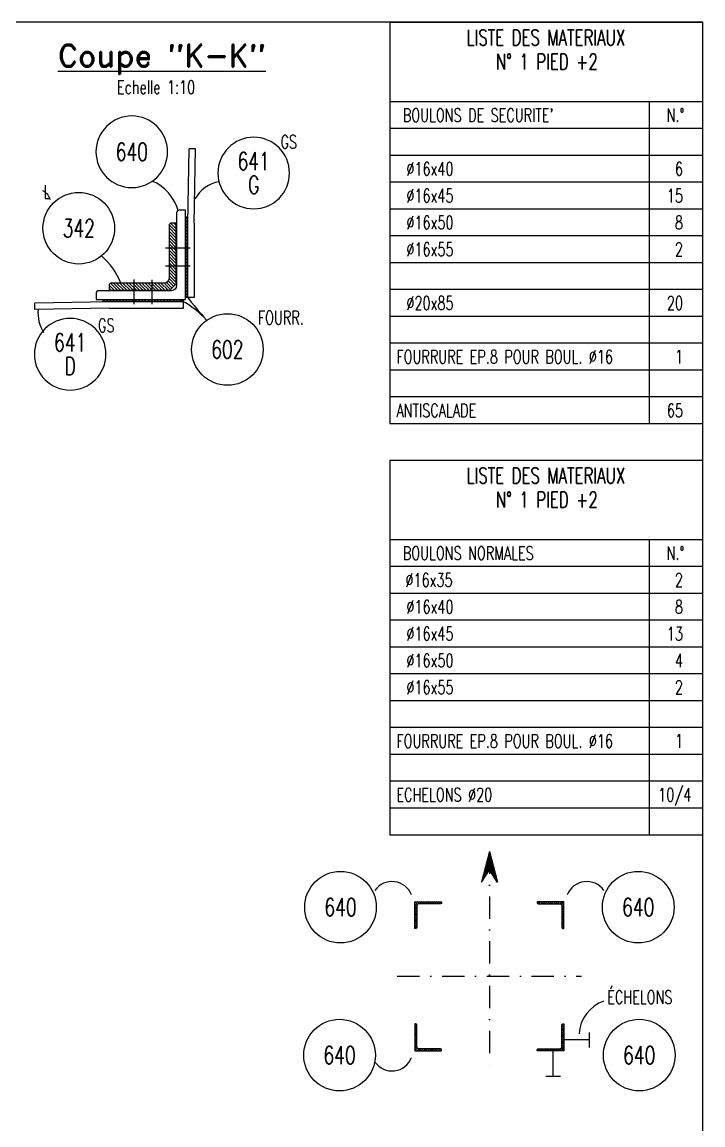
# Model space of a CAD drawing. Extents: x 630095 to 646315, y -4121 to 7359.
# Drawn here: x 643271 to 646315, y 2430 to 7359 of the extents above; entities that cross this region are included whole.
import ezdxf
from ezdxf.enums import TextEntityAlignment as Align

# ---------------------------------------------------------------- set-up
doc = ezdxf.new("R2010")
doc.units = 0
doc.header["$LTSCALE"] = 200
doc.header["$MEASUREMENT"] = 0
doc.linetypes.add('DASHDOT', pattern=[1, 0.5, -0.25, 0, -0.25])
doc.layers.get('0').update_dxf_attribs({"linetype": 'CONTINUOUS'})
for name, color, linetype in [('035B', 7, 'CONTINUOUS'), ('BOLLINI_1', 7, 'CONTINUOUS'), ('BOLLINI_5', 7, 'CONTINUOUS'), ('LINEE_PIASTRE', 2, 'CONTINUOUS'), ('LM', 7, 'CONTINUOUS'), ('LS', 7, 'CONTINUOUS'), ('MZ', 6, 'DASHDOT'), ('TESTI_A_P', 7, 'CONTINUOUS')]:
    doc.layers.add(name, color=color, linetype=linetype)
doc.styles.add('MONO', font='romans.shx', dxfattribs={"width": 0.7})
doc.styles.add('RD', font='ROMAND8.SHX', dxfattribs={"width": 0.7})
doc.styles.add('RQL', font='ROMANS8.SHX', dxfattribs={"width": 0.7})
doc.styles.add('RS', font='ROMANS8.shx', dxfattribs={"width": 0.7})
pattern_1 = [(45, (-557372.682, 3507.219), (-7.07106781, 7.07106781), [])]

# ---------------------------------------------------------------- blocks, each defined once
blk = doc.blocks.new('xxx')
blk.add_circle((0, 0), 8)
at = {"color": 3, "style": 'RQL', "width": 0.7}
blk.add_attdef('POS', text='', height=4, dxfattribs=at).set_placement((0, 0), align=Align.MIDDLE)
at = {"color": 3, "style": 'RQL', "width": 0.7, "flags": 1}
blk.add_attdef('POS1', (-0.39, -5.42), '', height=2, dxfattribs=at)
at = {"style": 'RQL', "width": 0.7, "flags": 1}
blk.add_attdef('TIPO', (-0.39, -8.66), '', height=2, dxfattribs=at)
blk = doc.blocks.new('YYY')
blk.add_circle((0, 0), 8)
at = {"color": 3, "style": 'RQL', "width": 0.7}
for tag, p in [('POS3', (0, 0.65)), ('POS2', (0, -4.63))]:
    blk.add_attdef(tag, text='', height=4, dxfattribs=at).set_placement(p, align=Align.CENTER)
at = {"style": 'RQL', "width": 0.7, "flags": 1}
blk.add_attdef('TIPO', text='', height=3, dxfattribs=at).set_placement((0, 0), align=Align.MIDDLE_CENTER)
blk = doc.blocks.new('*X17')
at = {"color": 0}
for p, q in [((117084.5, -38783), (117089.4, -38778.2)), ((117084.5, -38790.1), (117091.5, -38783.1)), ((117084.5, -38797.2), (117091.5, -38790.2)), ((117084.5, -38804.3), (117091.5, -38797.3)), ((117084.5, -38811.3), (117091.5, -38804.3)), ((117084.5, -38818.4), (117091.5, -38811.4)), ((117084.5, -38825.5), (117091.5, -38818.5)), ((117084.5, -38832.5), (117091.5, -38825.5)), ((117084.5, -38839.6), (117091.5, -38832.6)), ((117084.5, -38846.7), (117091.5, -38839.7)), ((117084.5, -38853.8), (117091.5, -38846.8)), ((117084.5, -38860.8), (117091.5, -38853.8)), ((117084.5, -38867.9), (117093.6, -38858.8)), ((117091.6, -38867.9), (117098.6, -38860.9)), ((117098.7, -38867.9), (117105.7, -38860.9)), ((117105.7, -38867.9), (117112.7, -38860.9)), ((117112.8, -38867.9), (117119.8, -38860.9)), ((117119.9, -38867.9), (117126.9, -38860.9)), ((117126.9, -38867.9), (117133.9, -38860.9)), ((117134, -38867.9), (117141, -38860.9)), ((117141.1, -38867.9), (117148.1, -38860.9)), ((117148.2, -38867.9), (117155.2, -38860.9)), ((117155.2, -38867.9), (117162.2, -38860.9)), ((117162.3, -38867.9), (117169.3, -38860.9)), ((117169.4, -38867.9), (117174.2, -38863))]:
    blk.add_line(p, q, dxfattribs=at)

msp = doc.modelspace()

# ---------------------------------------------------------------- hatches: boundary and pattern name
at = {"layer": 'LS'}
h = msp.add_hatch(dxfattribs=at)
h.set_pattern_fill('_U', color=6, scale=10, angle=135, style=0, pattern_type=0)
h.set_pattern_definition([(135, (647553.682, -1195605.397), (-7.07106781, -7.07106781), [])])
edge = h.paths.add_edge_path()
edge.add_line((643932.032, 6160.359), (643960.25, 6188.577))
edge.add_line((643960.25, 6188.577), (643960.25, 6460.359))
edge.add_line((643960.25, 6460.359), (643938.75, 6460.359))
edge.add_arc((643938.75, 6449.859), 10.5, 90, 180)
edge.add_line((643928.25, 6449.859), (643928.25, 6213.359))
edge.add_arc((643907.25, 6213.359), 21, 270, 360, ccw=False)
edge.add_line((643907.25, 6192.359), (643670.75, 6192.359))
edge.add_arc((643670.75, 6181.859), 10.5, 90, 180)
edge.add_line((643660.25, 6181.859), (643660.25, 6160.359))
edge.add_line((643660.25, 6160.359), (643932.032, 6160.359))
h = msp.add_hatch(dxfattribs=at)
h.set_pattern_fill('_U', color=6, scale=10, angle=45, style=0, pattern_type=0)
h.set_pattern_definition(pattern_1)
h.paths.add_polyline_path([(644004.25, 6348.359), (644004.25, 6488.359), (644010.25, 6488.359), (644010.25, 6348.359)])
h.paths.add_polyline_path([(644004.25, 6268.359), (644004.25, 6348.359), (644010.25, 6348.359), (644010.25, 6268.359)])
h.paths.add_polyline_path([(644004.25, 6128.359), (644004.25, 6268.359), (644010.25, 6268.359), (644010.25, 6128.359)])
h = msp.add_hatch(dxfattribs=at)
h.set_pattern_fill('_U', color=6, scale=10, angle=45, style=0, pattern_type=0)
h.set_pattern_definition(pattern_1)
h.paths.add_polyline_path([(643772.25, 6116.359), (643632.25, 6116.359), (643632.25, 6110.359), (643772.25, 6110.359)])
h.paths.add_polyline_path([(643852.25, 6116.359), (643772.25, 6116.359), (643772.25, 6110.359), (643852.25, 6110.359)])
h.paths.add_polyline_path([(643992.25, 6116.359), (643852.25, 6116.359), (643852.25, 6110.359), (643992.25, 6110.359)])

# ---------------------------------------------------------------- linework, layer by layer
at = {"layer": 'LINEE_PIASTRE'}
msp.add_line((643960.25, 6188.577), (643932.032, 6160.359), dxfattribs=at)
msp.add_lwpolyline([(644002.25, 6118.359), (644002.25, 6518.359), (643974.25, 6518.359, 0.41421356), (643962.25, 6506.359), (643962.25, 6182.359, -0.41421356), (643938.25, 6158.359), (643614.25, 6158.359, 0.41421356), (643602.25, 6146.359), (643602.25, 6118.359)], format="xyb", close=True, dxfattribs=at)
msp.add_lwpolyline([(643960.25, 6188.577), (643960.25, 6460.359), (643938.75, 6460.359, 0.41421356), (643928.25, 6449.859), (643928.25, 6213.359, -0.41421356), (643907.25, 6192.359), (643670.75, 6192.359, 0.41421356), (643660.25, 6181.859), (643660.25, 6160.359), (643932.032, 6160.359)], format="xyb", dxfattribs=at)
for points in [[(644010.25, 6488.359), (644010.25, 6128.359), (644004.25, 6128.359), (644004.25, 6488.359)], [(643632.25, 6110.359), (643992.25, 6110.359), (643992.25, 6116.359), (643632.25, 6116.359)]]:
    msp.add_lwpolyline(points, close=True, dxfattribs=at)
at = {"layer": 'LM'}
for p, q in [((645693.69, 2811.272), (645808.283, 2811.272)), ((645643.35, 2760.932), (645643.35, 2646.339))]:
    msp.add_line(p, q, dxfattribs=at)
at = {"layer": 'LS', "color": 3}
for p, q in [((644915.068, 7359.052), (644915.068, 5563.236)), ((644915.068, 7359.052), (646315.068, 7359.052)), ((646315.068, 7003.052), (644915.068, 7003.052)), ((646074.797, 7003.052), (646074.797, 5563.236)), ((646074.797, 7003.052), (646074.797, 5563.236)), ((646315.068, 6883.068), (644915.068, 6883.068)), ((646315.068, 5563.236), (644915.068, 5563.236)), ((644915.068, 5401.348), (644915.068, 3725.331)), ((644915.068, 5401.348), (646315.068, 5401.348)), ((646315.068, 3725.315), (646315.068, 5401.348)), ((646315.068, 5045.348), (644915.068, 5045.348)), ((646074.797, 5045.348), (646074.797, 3725.331)), ((646074.797, 5045.348), (646074.797, 3725.315)), ((646315.068, 4925.365), (644915.068, 4925.365)), ((646315.068, 3725.315), (644915.068, 3725.315))]:
    msp.add_line(p, q, dxfattribs=at)
at = {"layer": 'LS', "color": 2}
for p, q in [((644012.25, 6460.611), (644018.23, 6792.809)), ((644046.225, 6792.305), (644018.23, 6792.809)), ((644040.25, 6460.359), (644046.225, 6792.305)), ((644012.25, 6128.359), (644012.25, 6460.611)), ((644040.25, 6460.359), (644040.25, 6128.359)), ((644040.25, 6128.359), (644012.25, 6128.359)), ((643659.998, 6108.359), (643327.8, 6102.379)), ((643328.304, 6074.384), (643327.8, 6102.379)), ((643660.25, 6080.359), (643328.304, 6074.384)), ((643992.25, 6108.359), (643659.998, 6108.359)), ((643660.25, 6080.359), (643992.25, 6080.359)), ((643992.25, 6080.359), (643992.25, 6108.359))]:
    msp.add_line(p, q, dxfattribs=at)
at = {"layer": 'LS', "color": 6}
for p, q in [((646315.068, 6763.085), (644915.068, 6763.085)), ((646315.068, 6643.085), (644915.068, 6643.085)), ((646315.068, 6523.102), (644915.068, 6523.102)), ((646315.068, 6523.085), (644915.068, 6523.085)), ((646315.068, 6403.119), (644915.068, 6403.119)), ((644022.528, 6348.359), (643912.062, 6348.359)), ((644022.528, 6268.359), (643913.179, 6268.359)), ((646315.068, 6283.152), (644915.068, 6283.152)), ((643772.25, 6098.082), (643772.25, 6208.547)), ((643852.25, 6098.082), (643852.25, 6207.43)), ((646315.068, 6163.152), (644915.068, 6163.152)), ((646315.068, 6043.169), (644915.068, 6043.169)), ((646315.068, 5923.186), (644915.068, 5923.186)), ((646315.068, 5803.203), (644915.068, 5803.203)), ((646315.068, 5683.22), (644915.068, 5683.22)), ((646315.068, 4805.382), (644915.068, 4805.382)), ((646315.068, 4805.382), (644915.068, 4805.382)), ((646315.068, 4685.382), (644915.068, 4685.382)), ((646315.068, 4685.382), (644915.068, 4685.382)), ((646315.068, 4565.399), (644915.068, 4565.399)), ((646315.068, 4565.399), (644915.068, 4565.399)), ((646315.068, 4565.382), (644915.068, 4565.382)), ((646315.068, 4445.415), (644915.068, 4445.415)), ((646315.068, 4445.415), (644915.068, 4445.415)), ((646315.068, 4325.449), (644915.068, 4325.449)), ((646315.068, 4205.466), (644915.068, 4205.466)), ((646315.068, 4085.483), (644915.068, 4085.483)), ((646315.068, 3965.499), (644915.068, 3965.499)), ((646315.068, 3845.516), (644915.068, 3845.516)), ((645360.375, 3651.385), (645324.488, 3514.091)), ((645360.375, 3651.385), (645396.262, 3514.091)), ((645360.375, 3641.262), (645328.974, 3521.13)), ((645360.375, 3631.139), (645333.46, 3528.169)), ((645360.375, 3621.016), (645337.946, 3535.207)), ((645360.375, 3610.893), (645342.432, 3542.246)), ((645360.375, 3600.77), (645346.917, 3549.285)), ((645360.375, 3641.262), (645391.776, 3521.13)), ((645360.375, 3631.139), (645387.29, 3528.169)), ((645360.375, 3621.016), (645382.804, 3535.207)), ((645360.375, 3610.893), (645378.318, 3542.246)), ((645360.375, 3600.77), (645373.832, 3549.285)), ((645324.488, 3514.091), (645360.375, 3570.401)), ((645360.375, 3590.647), (645351.403, 3556.324)), ((645360.375, 3580.524), (645355.889, 3563.362)), ((645360.375, 3580.524), (645355.889, 3563.362)), ((645360.375, 3590.647), (645369.347, 3556.324)), ((645360.375, 3580.524), (645364.861, 3563.362)), ((645360.375, 3580.524), (645364.861, 3563.362)), ((645396.262, 3514.091), (645360.375, 3570.401)), ((645397.115, 3512.753), (645360.375, 3570.401))]:
    msp.add_line(p, q, dxfattribs=at)
at = {"layer": 'LS', "color": 0}
for p, q in [((645808.283, 2775.952), (645808.283, 2842.438)), ((645678.67, 2646.339), (645612.184, 2646.339))]:
    msp.add_line(p, q, dxfattribs=at)
at = {"layer": 'LS', "color": 8}
msp.add_lwpolyline([(630095.068, 7359.052), (630095.068, -4120.948), (642815.068, -4120.948), (642815.068, -2520.948), (646315.068, -2520.948), (646315.068, 7359.052), (630095.068, 7359.052)], close=True, dxfattribs=at)
at = {"layer": 'LS', "color": 6}
for points in [[(645027.042, 3427.563), (645147.042, 3427.563), (645147.042, 3422.896, -0.41421356), (645142.375, 3418.229), (645045.708, 3418.229, 0.41421356), (645036.375, 3408.896), (645036.375, 3312.229, -0.41421356), (645031.708, 3307.563), (645027.042, 3307.563)], [(645693.708, 3427.563), (645573.708, 3427.563), (645573.708, 3422.896, 0.41421356), (645578.375, 3418.229), (645675.042, 3418.229, -0.41421356), (645684.375, 3408.896), (645684.375, 3312.229, 0.41421356), (645689.042, 3307.563), (645693.708, 3307.563)], [(645027.042, 2760.932), (645147.042, 2760.932), (645147.042, 2765.598, 0.41421356), (645142.375, 2770.265), (645045.708, 2770.265, -0.41421356), (645036.375, 2779.598), (645036.375, 2876.265, 0.41421356), (645031.708, 2880.932), (645027.042, 2880.932)], [(645693.708, 2760.932), (645573.708, 2760.932), (645573.708, 2765.598, -0.41421356), (645578.375, 2770.265), (645675.042, 2770.265, 0.41421356), (645684.375, 2779.598), (645684.375, 2876.265, -0.41421356), (645689.042, 2880.932), (645693.708, 2880.932)]]:
    msp.add_lwpolyline(points, format="xyb", close=True, dxfattribs=at)
for centre, radius, start, end in [((643772.84, 6460.727), 204.024, 16.042494, 66.879204), ((644182.52, 6489.922), 159.173, 100.531717, 150.50065), ((643340.141, 6550.413), 59.307, 13.708587, 65.726757), ((643416.168, 6071.845), 320.352, 22.097918, 49.111422), ((643769.899, 5725.803), 443.595, 42.731193, 60.812439), ((646219.31, 7891.327), 2825.947, 218.48888, 221.28348), ((643510.793, 6059.722), 168.677, 174.924656, 211.732639), ((644925.125, 3423.685), 93.834, 21.550402, 144.593476), ((645795.625, 3423.685), 93.834, 35.406524, 158.449598), ((645928.118, 2825.63), 167.488, 109.620606, 176.230826), ((644925.125, 2764.81), 93.834, 215.406524, 338.449598)]:
    msp.add_arc(centre, radius, start, end, dxfattribs=at)
at = {"layer": 'MZ'}
for p, q in [((645360.375, 3651.385), (645360.375, 2680.75)), ((644948.577, 3094.247), (645772.173, 3094.247))]:
    msp.add_line(p, q, dxfattribs=at)

# ---------------------------------------------------------------- block references
at = {"layer": 'BOLLINI_1'}
ref = msp.add_blockref('xxx', (643761.75, 6779.26), dxfattribs=dict(at, xscale=-19.99799999950235, yscale=19.99799999950235, zscale=19.99799999950235))
ref.add_attrib('POS', '640', dxfattribs={"layer": '0', "color": 3, "height": 79.992, "style": 'RQL', "width": 0.7}).set_placement((643761.75, 6779.26), align=Align.MIDDLE)
for p, xscale, yscale, zscale, values in [((643524.748, 6437.46), 19.9999999995, 19.9999999995, 19.9999999995, {'POS': '342'}), ((644189.172, 5895.576), 19.99799999950235, 19.99799999950235, 19.99799999950235, {'POS': '602'}), ((644694.804, 3402.977), 19.99950000006855, 19.99950000006855, 19.99950000006855, {'POS': '640'}), ((646025.946, 3402.977), 19.99950000006855, 19.99950000006855, 19.99950000006855, {'POS': '640'}), ((644690.539, 2741.654), 19.99950000006855, 19.99950000006855, 19.99950000006855, {'POS': '640'}), ((646030.211, 2741.654), 19.99950000006855, 19.99950000006855, 19.99950000006855, {'POS': '640'})]:
    msp.add_blockref('xxx', p, dxfattribs=dict(at, xscale=xscale, yscale=yscale, zscale=zscale)).add_auto_attribs(values)
at = {"layer": 'BOLLINI_5'}
ref = msp.add_blockref('YYY', (644306.77, 6684.274), dxfattribs=dict(at, xscale=-19.99970832477619, yscale=19.99970832471798, zscale=19.99970832474173))
ref.add_attrib('POS3', '641', dxfattribs={"layer": '0', "color": 3, "height": 79.9988, "style": 'RQL', "width": 0.7}).set_placement((644306.77, 6697.213), align=Align.CENTER)
ref.add_attrib('POS2', 'G', dxfattribs={"layer": '0', "color": 3, "height": 79.999, "style": 'RQL', "width": 0.7}).set_placement((644306.77, 6591.667), align=Align.CENTER)
ref = msp.add_blockref('YYY', (643486.341, 5874.253), dxfattribs=dict(at, xscale=-19.99970832477619, yscale=19.99970832471798, zscale=19.99970832474173))
ref.add_attrib('POS3', '641', dxfattribs={"layer": '0', "color": 3, "height": 79.9988, "style": 'RQL', "width": 0.7}).set_placement((643486.341, 5887.192), align=Align.CENTER)
ref.add_attrib('POS2', 'D', dxfattribs={"layer": '0', "color": 3, "height": 79.999, "style": 'RQL', "width": 0.7}).set_placement((643486.341, 5781.646), align=Align.CENTER)
at = {"layer": 'LS', "color": 6, "yscale": 1.333333333333, "zscale": 1.333333333333, "rotation": 180}
for p, xscale in [((488914.373, -48396.285), -1.333333333333), ((801806.377, -48396.285), 1.333333333333)]:
    msp.add_blockref('*X17', p, dxfattribs=dict(at, xscale=xscale))
at = {"layer": 'LS', "color": 6, "yscale": 1.333333333333, "zscale": 1.333333333333}
for p, xscale in [((488914.373, 54584.78), 1.333333333333), ((801806.377, 54584.78), -1.333333333333)]:
    msp.add_blockref('*X17', p, dxfattribs=dict(at, xscale=xscale))

# ---------------------------------------------------------------- texts
at = {"color": 7, "style": 'RS', "width": 0.7}
msp.add_text('ÉCHELONS', height=60, dxfattribs=at).set_placement((645887.048, 2970.661))
at = {"layer": '035B', "style": 'MONO', "width": 0.7}
msp.add_text('L', height=60, dxfattribs=at).set_placement((643367.898, 6570.121))
at = {"layer": 'LM', "style": 'RD', "width": 0.7}
for s, p in [('LISTE DES MATERIAUX', (645613.376, 7289.967)), ('N%%D 1 PIED +2', (645617.292, 7181.965)), ('LISTE DES MATERIAUX', (645613.376, 5332.264)), ('N%%D 1 PIED +2', (645617.292, 5224.261))]:
    msp.add_text(s, height=69.993, dxfattribs=at).set_placement(p, align=Align.MIDDLE)
at = {"layer": 'LM', "char_height": 59.9916, "style": 'RD'}
for s, insert, attachment_point in [("BOULONS DE SECURITE'", (644973.479, 6943.06), 4), ('N.°', (646232.08, 6943.06), 6), ('BOULONS NORMALES', (644973.479, 4985.357), 4), ('N.°', (646232.08, 4985.357), 6)]:
    msp.add_mtext(s, dxfattribs=dict(at, insert=insert, attachment_point=attachment_point))
at = {"layer": 'LS', "color": 3, "style": 'RD'}
msp.add_text('%%UCoupe "K-K"', height=100, dxfattribs=at).set_placement((643896.448, 7192.626, -3346.012), align=Align.MIDDLE)
at = {"layer": 'LS', "color": 7, "style": 'RS', "width": 0.7}
for s, height, p in [('Echelle 1:10', 60, (643695.754, 7037.629)), ('∅16x40', 59.9916, (644989.451, 6673.115)), ('∅16x45', 59.9916, (644989.451, 6553.115)), ('∅16x50', 59.9916, (644989.451, 6433.131)), ('∅16x55', 59.9916, (644989.451, 6313.165)), ('∅20x85', 59.9916, (644989.451, 6073.199)), ('FOURRURE EP.8 POUR BOUL. %%C16', 59.9916, (644944.799, 5833.182)), ('ANTISCALADE', 59.9916, (644944.799, 5593.199)), ('∅16x35', 59.9916, (644985.241, 4835.337)), ('∅16x40', 59.9916, (644989.451, 4715.411)), ('∅16x45', 59.9916, (644989.451, 4595.411)), ('∅16x50', 59.9916, (644989.451, 4475.428)), ('∅16x55', 59.9916, (644989.451, 4355.462)), ('FOURRURE EP.8 POUR BOUL. %%C16', 59.9916, (644944.799, 4115.462)), ('ECHELONS %%C20', 59.9916, (644944.799, 3875.495))]:
    msp.add_text(s, height=height, dxfattribs=at).set_placement(p)
for s, height, p in [('6', 59.992, (646225.79, 6673.115)), ('15', 59.9916, (646225.79, 6553.115)), ('8', 59.992, (646225.79, 6433.131)), ('2', 59.992, (646225.79, 6313.165)), ('20', 59.9916, (646225.79, 6073.199)), ('1', 59.992, (646225.79, 5833.215)), ('65', 59.9916, (646225.79, 5593.232)), ('2', 59.992, (646225.79, 4835.394)), ('8', 59.992, (646225.79, 4715.411)), ('13', 59.9916, (646225.79, 4595.411)), ('4', 59.992, (646225.79, 4475.428)), ('2', 59.992, (646225.79, 4355.462)), ('1', 59.992, (646225.79, 4115.495)), ('10/4', 59.9916, (646262.767, 3875.529))]:
    msp.add_text(s, height=height, dxfattribs=at).set_placement(p, align=Align.RIGHT)
at = {"layer": 'TESTI_A_P', "style": 'RS', "width": 0.7}
for s, p in [('GS', (644426.651, 6793.698)), ('FOURR.', (644325.409, 6007.857)), ('GS', (643610.858, 5973.247))]:
    msp.add_text(s, height=60, dxfattribs=at).set_placement(p)

doc.saveas('drawing.dxf')
